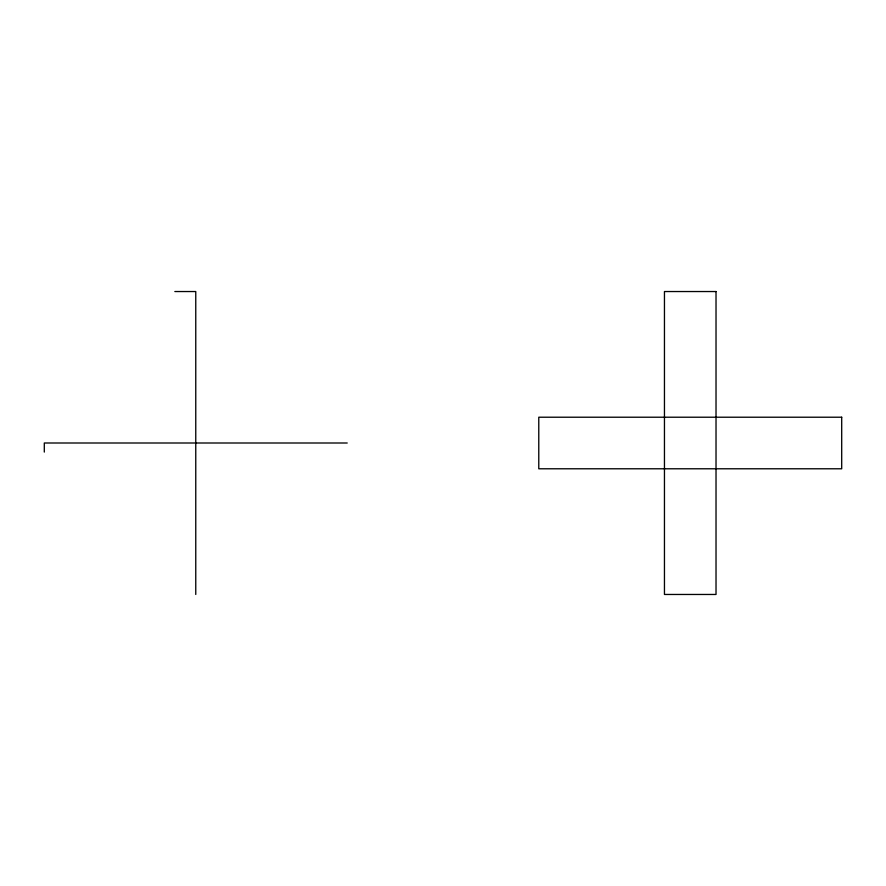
<?xml version="1.0" encoding="UTF-8"?>
<svg xmlns="http://www.w3.org/2000/svg" width="886" height="886" viewBox="0 0 886 886"><rect width="100%" height="100%" fill="white"/><g stroke="black" fill="none" stroke-linecap="round" stroke-linejoin="round"><path stroke-width="1.33" d="M174.841 291.538L195.762 291.538L195.762 594.462M347.223 443L44.3 443L44.3 452.081M716.021 291.538L664.456 291.538L664.456 594.462L716.021 594.462L716.021 291.538M841.7 417.217L538.777 417.217L538.777 468.783L841.7 468.783L841.7 417.217"/></g></svg>
